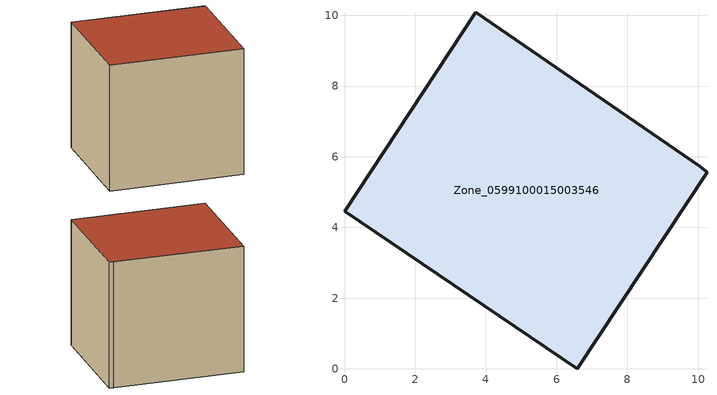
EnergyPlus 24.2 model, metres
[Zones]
Zone_0599100015003546
 floor ground (C_G): 0,4.46 3.71,10.09 10.05,5.74 10.25,5.56 6.58,0 z0.8
 wall outside (C_F): 0,4.46 6.58,0 10.25,5.56 10.05,5.74 3.71,10.09 0,4.46 z0.8:8.48
 roof outside (C_R): 3.71,10.09 0,4.46 6.58,0 10.25,5.56 10.05,5.74 z8.48
[BUILDING]
Pand.0599100015003546: North Axis=0; Terrain=City; Loads Convergence Tolerance Value=0.04; Temperature Convergence Tolerance Value=0.4; Solar Distribution=FullExterior; Maximum Number of Warmup Days=25; Minimum Number of Warmup Days=1
[Site:Location]
Rotterdam.The.Hague.AP_ZH_NLD Design_Conditions: Latitude=51.96; Longitude=4.45; Time Zone=1; Elevation=-4.5
[SITE:GROUNDTEMPERATURE:BUILDINGSURFACE]
18, 18, 18, 18, 18, 18, 18, 18, 18, 18, 18, 18
[MATERIAL] Thermal Absorptance=0.9; Solar Absorptance=0.7; Visible Absorptance=0.7
Name | Roughness | Thickness | Conductivity | Density | Specific Heat
G.TI.1965-1974 | MediumSmooth | 0.15 | 0.882353 | 540 | 1210
F.TI.1965-1974 | Rough | 0.3 | 0.697674 | 1920 | 840
R.TI.1965-1974 | MediumRough | 0.2 | 0.232558 | 1500 | 1000
[CONSTRUCTION]
C_G: G.TI.1965-1974
C_F: F.TI.1965-1974
C_R: R.TI.1965-1974
[ZONE]
Zone_0599100015003546: Type=1; Multiplier=1; Ceiling Height=Autocalculate; Volume=Autocalculate; Floor Area=autocalculate; Part of Total Floor Area=Yes
[ZONEINFILTRATION:DESIGNFLOWRATE]
Infil_Zone_0599100015003546: Zone or ZoneList or Space or SpaceList=Zone_0599100015003546; Schedule=AlwaysOn; Design Flow Rate Calculation Method=Flow/Area; Flow Rate per Floor Area=0.003; Constant Term Coefficient=1; Temperature Term Coefficient=0; Velocity Term Coefficient=0; Velocity Squared Term Coefficient=0
[HVACTEMPLATE:ZONE:IDEALLOADSAIRSYSTEM]
Zone_0599100015003546: Maximum Heating Supply Air Temperature=50; Minimum Cooling Supply Air Temperature=13; Maximum Heating Supply Air Humidity Ratio=0.0156; Minimum Cooling Supply Air Humidity Ratio=0.0077; Heating Limit=NoLimit; Cooling Limit=NoLimit; Dehumidification Control Type=ConstantSensibleHeatRatio; Cooling Sensible Heat Ratio=0.7; Dehumidification Setpoint=60; Humidification Control Type=None; Humidification Setpoint=30; Outdoor Air Method=None; Outdoor Air Flow Rate per Person=0.00944; Outdoor Air Flow Rate per Zone Floor Area=0; Outdoor Air Flow Rate per Zone=0; Demand Controlled Ventilation Type=None; Outdoor Air Economizer Type=NoEconomizer; Heat Recovery Type=None; Sensible Heat Recovery Effectiveness=0.7; Latent Heat Recovery Effectiveness=0.65
[ZONECONTROL:THERMOSTAT]
ThermostatControl_Zone_0599100015003546: Zone or ZoneList=Zone_0599100015003546; Control Type Schedule=DualSetpointControlType; Control 1=Thermostat_Zone_0599100015003546; Temperature Difference Between Cutout And Setpoint=0
[THERMOSTATSETPOINT:DUALSETPOINT]
Thermostat_Zone_0599100015003546: Heating Setpoint Temperature Schedule=HeatingSetpoint_Zone_0599100015003546; Cooling Setpoint Temperature Schedule=CoolingSetpoint_Zone_0599100015003546
[SCHEDULE:COMPACT]
HeatingSetpoint_Zone_0599100015003546: Through: 12/31, For: AllDays, Until: 24:00, 21
CoolingSetpoint_Zone_0599100015003546: Through: 12/31, For: AllDays, Until: 24:00, 24
DualSetpointControlType: Through: 12/31, For: AllDays, Until: 24:00, 4
AlwaysOn: Through: 12/31, For: AllDays, Until: 24:00, 1
